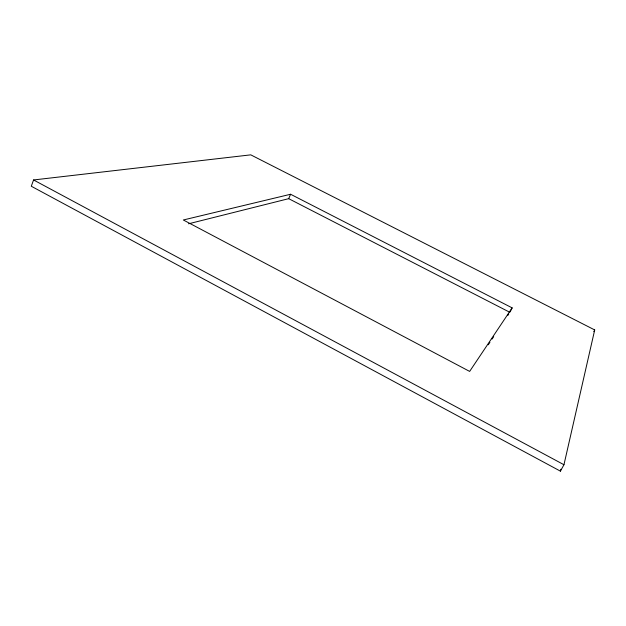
<?xml version="1.0" encoding="UTF-8"?>
<svg xmlns="http://www.w3.org/2000/svg" width="626" height="626" viewBox="0 0 626 626"><rect width="100%" height="100%" fill="white"/><g stroke="black" fill="none" stroke-linecap="round" stroke-linejoin="round"><path stroke-width="0.94" d="M563.956 464.735L594.7 329.933L250.768 154.849L33.569 179.959L31.3 186.251L560.411 471.151L563.956 464.735L33.569 179.959M560.411 471.151L560.849 469.25M188.559 223.795L288.688 198.669L290.597 194.256L512.154 307.875L510.253 311.584M593.808 331.592L594.7 329.933M488.288 344.762L489.908 342.328M492.067 339.081L493.687 336.647M507.717 315.574L508.797 313.955M512.154 307.875L469.641 371.414L183.316 219.984L290.597 194.256M288.688 198.669L509.877 312.327"/></g></svg>
